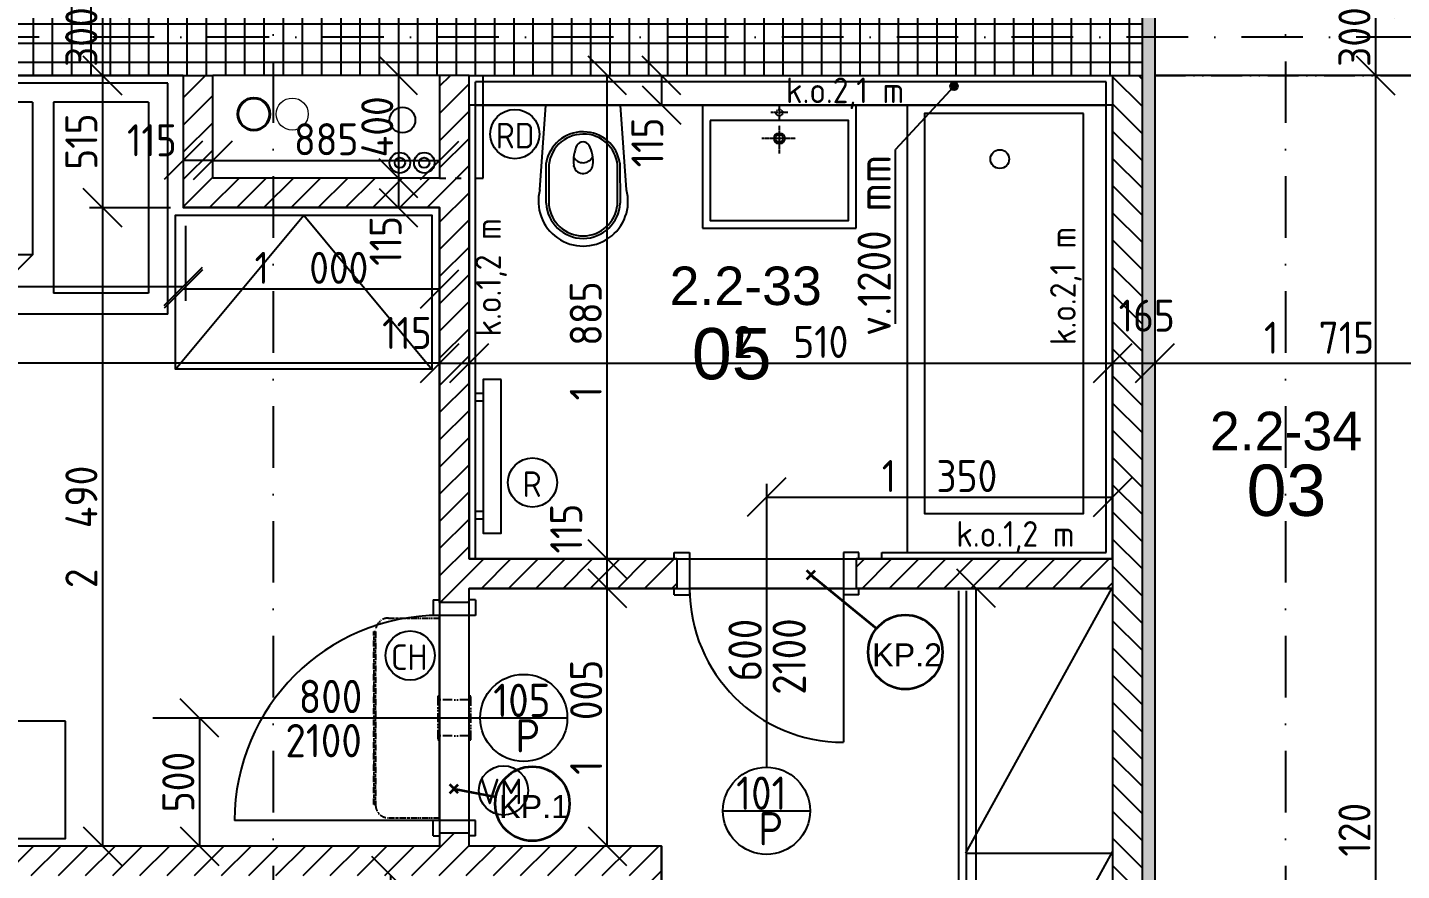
# Model space of a CAD drawing. Extents: x 4511820 to 5180432, y -1526536 to -944957.
# Drawn here: x 4984478 to 4989838, y -1235444 to -1232157 of the extents above; entities that cross this region are included whole.
import ezdxf

# ---------------------------------------------------------------- set-up
doc = ezdxf.new("R2010")
doc.units = 0
doc.header["$MEASUREMENT"] = 0
for name, pattern in [('ACAD_ISO03W100', [30, 12, -18]), ('ACAD_ISO12W100', [22, 12, -3, 0.5, -3, 0.5, -3]), ('BODKOCIARKOVANA_3', [5.6, 3, -1.3, 0, -1.3]), ('DASHED', [0.75, 0.5, -0.25])]:
    doc.linetypes.add(name, pattern=pattern)
doc.layers.get('0').update_dxf_attribs({"linetype": 'CONTINUOUS'})
doc.layers.get('Defpoints').update_dxf_attribs({"color": 61, "linetype": 'CONTINUOUS'})
for name, color, linetype in [('DVERE', 45, 'CONTINUOUS'), ('KÓTY', 4, 'CONTINUOUS'), ('MÚRY', 1, 'CONTINUOUS'), ('osi', 253, 'CONTINUOUS'), ('Plochy', 41, 'CONTINUOUS'), ('POPIS', 7, 'CONTINUOUS'), ('TENKÁ', 7, 'CONTINUOUS'), ('tzb', 153, 'CONTINUOUS'), ('Z-Kúrenie', 101, 'CONTINUOUS'), ('ZARIADENIE', 47, 'CONTINUOUS'), ('ZARIADOVACIE', 144, 'CONTINUOUS'), ('ZZ-chladenie', 133, 'CONTINUOUS'), ('zz-vetr', 52, 'CONTINUOUS'), ('ŠRAFY', 82, 'CONTINUOUS')]:
    doc.layers.add(name, color=color, linetype=linetype)
for name, color, linetype, lineweight in [('preklady', 74, 'CONTINUOUS', 35), ('zz-kanal-daždová', 136, 'CONTINUOUS', 40), ('zz-kanal-splaskova', 37, 'CONTINUOUS', 18)]:
    doc.layers.add(name, color=color, linetype=linetype, lineweight=lineweight)
doc.styles.add('ARIAL', font='arial.ttf')
doc.styles.add('STYLE1', font='isocp.shx')
doc.dimstyles.new('STANDARD-50', dxfattribs={"dimtxt": 125, "dimasz": 150, "dimexe": 10, "dimexo": 200, "dimgap": 20, "dimtad": 1, "dimdsep": 46, "dimlunit": 6, "dimtxsty": 'STYLE1', "dimblk1": 'OBLIQUE', "dimblk2": 'OBLIQUE', "dimsah": 1, "dimcen": 2.5, "dimse1": 1, "dimse2": 1, "dimadec": 0, "dimazin": 0, "dimtfac": 1, "dimtmove": 1, "dimatfit": 3, "dimldrblk": 'OBLIQUE', "dimfxl": 1, "dimtolj": 1, "dimtzin": 0, "dimarcsym": 0})
pattern_1 = [(45, (515270.5, 214751.965), (-53.0330086, 53.0330086), [])]

# ---------------------------------------------------------------- blocks, each defined once
blk = doc.blocks.new('JEDNOPOSTEL BEZ STOL')
at = {"layer": 'ZARIADENIE', "ltscale": 0.25}
for p, q in [((4459678.1, -1322230.2), (4457678.1, -1322230.2)), ((4457678.1, -1323130.2), (4457678.1, -1322230.2)), ((4459678.1, -1322230.2), (4459678.1, -1323130.2)), ((4459678.1, -1323130.2), (4457678.1, -1323130.2))]:
    blk.add_line(p, q, dxfattribs=at)
at = {"layer": 'ZARIADENIE', "color": 76, "ltscale": 0.25}
for p, q in [((4458999.7, -1322311.3), (4457739.6, -1322311.3)), ((4457739.6, -1323056.9), (4457739.6, -1322311.3)), ((4459149.7, -1322461.3), (4458999.7, -1322311.3)), ((4458999.7, -1322461.3), (4458999.7, -1322311.3)), ((4459601.7, -1322311.3), (4459232.3, -1322311.3)), ((4459232.3, -1323056.9), (4459232.3, -1322311.3)), ((4459601.7, -1323056.9), (4459601.7, -1322311.3)), ((4459149.7, -1322461.3), (4458999.7, -1322461.3)), ((4459149.7, -1323056.9), (4459149.7, -1322461.3)), ((4459149.7, -1323056.9), (4457739.6, -1323056.9)), ((4459601.7, -1323056.9), (4459232.3, -1323056.9))]:
    blk.add_line(p, q, dxfattribs=at)
blk = doc.blocks.new('SKRINA')
at = {"layer": 'ZARIADENIE'}
for p, q in [((4449069, -1324645.2), (4448469, -1324145.2)), ((4448469, -1325145.2), (4449069, -1324645.2))]:
    blk.add_line(p, q, dxfattribs=at)
blk.add_lwpolyline([(4448469, -1324145.2), (4448469, -1325145.2), (4449069, -1325145.2), (4449069, -1324145.2)], close=True, dxfattribs=at)
blk = doc.blocks.new('_OBLIQUE')
at = {"color": 0, "linetype": 'ByBlock'}
blk.add_line((-0.5, -0.5), (0.5, 0.5), dxfattribs=at)
blk = doc.blocks.new('*D30704')
at = {"layer": 'Defpoints', "color": 0}
for p in [(4984913.5, -1232044.2), (4984771, -1232344.2), (4984913.5, -1232344.2)]:
    blk.add_point(p, dxfattribs=at)
at = {"layer": 'KÓTY', "color": 0, "lineweight": -2}
blk.add_line((4984771, -1232044.2), (4984771, -1232344.2), dxfattribs=at)
at = {"layer": 'KÓTY', "color": 0, "linetype": 'ByBlock', "lineweight": -2, "xscale": 150, "yscale": 150, "zscale": 150}
for p, rotation in [((4984771, -1232044.2), 90), ((4984771, -1232344.2), 270)]:
    blk.add_blockref('_OBLIQUE', p, dxfattribs=dict(at, rotation=rotation))
at = {"layer": 'KÓTY', "color": 0, "insert": (4984688.5, -1232194.2), "char_height": 125, "attachment_point": 5, "rotation": 90, "style": 'STYLE1'}
blk.add_mtext('\\A1;300', dxfattribs=at)
blk = doc.blocks.new('*D30705')
at = {"layer": 'Defpoints', "color": 0}
for p in [(4984913.5, -1232344.2), (4984771, -1232859.2), (4985086, -1232859.2)]:
    blk.add_point(p, dxfattribs=at)
at = {"layer": 'KÓTY', "color": 0, "lineweight": -2}
blk.add_line((4984771, -1232344.2), (4984771, -1232859.2), dxfattribs=at)
at = {"layer": 'KÓTY', "color": 0, "linetype": 'ByBlock', "lineweight": -2, "xscale": 150, "yscale": 150, "zscale": 150}
for p, rotation in [((4984771, -1232344.2), 90), ((4984771, -1232859.2), 270)]:
    blk.add_blockref('_OBLIQUE', p, dxfattribs=dict(at, rotation=rotation))
at = {"layer": 'KÓTY', "color": 0, "insert": (4984688.5, -1232601.7), "char_height": 125, "attachment_point": 5, "rotation": 90, "style": 'STYLE1'}
blk.add_mtext('\\A1;515', dxfattribs=at)
blk = doc.blocks.new('*D30706')
at = {"layer": 'Defpoints', "color": 0}
for p in [(4985086, -1232859.2), (4984771, -1235349.2), (4985086, -1235349.2)]:
    blk.add_point(p, dxfattribs=at)
at = {"layer": 'KÓTY', "color": 0, "lineweight": -2}
blk.add_line((4984771, -1232859.2), (4984771, -1235349.2), dxfattribs=at)
at = {"layer": 'KÓTY', "color": 0, "linetype": 'ByBlock', "lineweight": -2, "xscale": 150, "yscale": 150, "zscale": 150}
for p, rotation in [((4984771, -1232859.2), 90), ((4984771, -1235349.2), 270)]:
    blk.add_blockref('_OBLIQUE', p, dxfattribs=dict(at, rotation=rotation))
at = {"layer": 'KÓTY', "color": 0, "insert": (4984688.5, -1234104.2), "char_height": 125, "attachment_point": 5, "rotation": 90, "style": 'STYLE1'}
blk.add_mtext('\\A1;2ﾠ490', dxfattribs=at)
blk = doc.blocks.new('*D30728')
at = {"layer": 'Defpoints', "color": 0}
for p in [(4987884, -1232344.2), (4986951.5, -1232459.2), (4987884, -1232459.2)]:
    blk.add_point(p, dxfattribs=at)
at = {"layer": 'KÓTY', "color": 0, "lineweight": -2}
blk.add_line((4986951.5, -1232344.2), (4986951.5, -1232459.2), dxfattribs=at)
at = {"layer": 'KÓTY', "color": 0, "linetype": 'ByBlock', "lineweight": -2, "xscale": 150, "yscale": 150, "zscale": 150}
for p, rotation in [((4986951.5, -1232344.2), 90), ((4986951.5, -1232459.2), 270)]:
    blk.add_blockref('_OBLIQUE', p, dxfattribs=dict(at, rotation=rotation))
at = {"layer": 'KÓTY', "color": 0, "insert": (4986896.5, -1232605), "char_height": 125, "attachment_point": 5, "rotation": 90, "style": 'STYLE1'}
blk.add_mtext('\\A1;115', dxfattribs=at)
blk = doc.blocks.new('*D30729')
at = {"layer": 'Defpoints', "color": 0}
for p in [(4985086, -1232859.2), (4986086, -1232859.2), (4986086, -1233176.5)]:
    blk.add_point(p, dxfattribs=at)
at = {"layer": 'KÓTY', "color": 0, "lineweight": -2}
blk.add_line((4985086, -1233176.5), (4986086, -1233176.5), dxfattribs=at)
at = {"layer": 'KÓTY', "color": 0, "linetype": 'ByBlock', "lineweight": -2, "xscale": 150, "yscale": 150, "zscale": 150, "rotation": 180}
blk.add_blockref('_OBLIQUE', (4985086, -1233176.5), dxfattribs=at)
at = {"layer": 'KÓTY', "color": 0, "linetype": 'ByBlock', "lineweight": -2, "xscale": 150, "yscale": 150, "zscale": 150}
blk.add_blockref('_OBLIQUE', (4986086, -1233176.5), dxfattribs=at)
at = {"layer": 'KÓTY', "color": 0, "insert": (4985586, -1233094), "char_height": 125, "attachment_point": 5, "style": 'STYLE1'}
blk.add_mtext('\\A1;1ﾠ000', dxfattribs=at)
blk = doc.blocks.new('*D30730')
at = {"layer": 'Defpoints', "color": 0}
for p in [(4980951, -1232859.2), (4986086, -1232859.2), (4980951, -1233465.5)]:
    blk.add_point(p, dxfattribs=at)
at = {"layer": 'KÓTY', "color": 0, "lineweight": -2}
blk.add_line((4986086, -1233465.5), (4980951, -1233465.5), dxfattribs=at)
at = {"layer": 'KÓTY', "color": 0, "linetype": 'ByBlock', "lineweight": -2, "xscale": 150, "yscale": 150, "zscale": 150, "rotation": 180}
blk.add_blockref('_OBLIQUE', (4980951, -1233465.5), dxfattribs=at)
at = {"layer": 'KÓTY', "color": 0, "linetype": 'ByBlock', "lineweight": -2, "xscale": 150, "yscale": 150, "zscale": 150}
blk.add_blockref('_OBLIQUE', (4986086, -1233465.5), dxfattribs=at)
at = {"layer": 'KÓTY', "color": 0, "insert": (4983518.5, -1233383), "char_height": 125, "attachment_point": 5, "style": 'STYLE1'}
blk.add_mtext('\\A1;5ﾠ135', dxfattribs=at)
blk = doc.blocks.new('*D30731')
at = {"layer": 'Defpoints', "color": 0}
for p in [(4986086, -1233465.5), (4986201, -1233465.5), (4986201, -1233465.5)]:
    blk.add_point(p, dxfattribs=at)
at = {"layer": 'KÓTY', "color": 0, "lineweight": -2}
blk.add_line((4986086, -1233465.5), (4986201, -1233465.5), dxfattribs=at)
at = {"layer": 'KÓTY', "color": 0, "linetype": 'ByBlock', "lineweight": -2, "xscale": 150, "yscale": 150, "zscale": 150, "rotation": 180}
blk.add_blockref('_OBLIQUE', (4986086, -1233465.5), dxfattribs=at)
at = {"layer": 'KÓTY', "color": 0, "linetype": 'ByBlock', "lineweight": -2, "xscale": 150, "yscale": 150, "zscale": 150}
blk.add_blockref('_OBLIQUE', (4986201, -1233465.5), dxfattribs=at)
at = {"layer": 'KÓTY', "color": 0, "insert": (4985958.5, -1233348), "char_height": 125, "attachment_point": 5, "style": 'STYLE1'}
blk.add_mtext('\\A1;115', dxfattribs=at)
blk = doc.blocks.new('*D30732')
at = {"layer": 'Defpoints', "color": 0}
for p in [(4986201, -1233465.5), (4988711, -1233465.5), (4988711, -1233465.5)]:
    blk.add_point(p, dxfattribs=at)
at = {"layer": 'KÓTY', "color": 0, "lineweight": -2}
blk.add_line((4986201, -1233465.5), (4988711, -1233465.5), dxfattribs=at)
at = {"layer": 'KÓTY', "color": 0, "linetype": 'ByBlock', "lineweight": -2, "xscale": 150, "yscale": 150, "zscale": 150, "rotation": 180}
blk.add_blockref('_OBLIQUE', (4986201, -1233465.5), dxfattribs=at)
at = {"layer": 'KÓTY', "color": 0, "linetype": 'ByBlock', "lineweight": -2, "xscale": 150, "yscale": 150, "zscale": 150}
blk.add_blockref('_OBLIQUE', (4988711, -1233465.5), dxfattribs=at)
at = {"layer": 'KÓTY', "color": 0, "insert": (4987456, -1233383), "char_height": 125, "attachment_point": 5, "style": 'STYLE1'}
blk.add_mtext('\\A1;2ﾠ510', dxfattribs=at)
blk = doc.blocks.new('*D30733')
at = {"layer": 'Defpoints', "color": 0}
for p in [(4988711, -1233465.5), (4988876, -1233465.5), (4988876, -1233465.5)]:
    blk.add_point(p, dxfattribs=at)
at = {"layer": 'KÓTY', "color": 0, "lineweight": -2}
blk.add_line((4988711, -1233465.5), (4988876, -1233465.5), dxfattribs=at)
at = {"layer": 'KÓTY', "color": 0, "linetype": 'ByBlock', "lineweight": -2, "xscale": 150, "yscale": 150, "zscale": 150, "rotation": 180}
blk.add_blockref('_OBLIQUE', (4988711, -1233465.5), dxfattribs=at)
at = {"layer": 'KÓTY', "color": 0, "linetype": 'ByBlock', "lineweight": -2, "xscale": 150, "yscale": 150, "zscale": 150}
blk.add_blockref('_OBLIQUE', (4988876, -1233465.5), dxfattribs=at)
at = {"layer": 'KÓTY', "color": 0, "insert": (4988844.3, -1233280.5), "char_height": 125, "attachment_point": 5, "style": 'STYLE1'}
blk.add_mtext('\\A1;165', dxfattribs=at)
blk = doc.blocks.new('*D30734')
at = {"layer": 'Defpoints', "color": 0}
for p in [(4988876, -1233465.5), (4990591, -1233465.5), (4990591, -1233465.5)]:
    blk.add_point(p, dxfattribs=at)
at = {"layer": 'KÓTY', "color": 0, "lineweight": -2}
blk.add_line((4988876, -1233465.5), (4990591, -1233465.5), dxfattribs=at)
at = {"layer": 'KÓTY', "color": 0, "linetype": 'ByBlock', "lineweight": -2, "xscale": 150, "yscale": 150, "zscale": 150, "rotation": 180}
blk.add_blockref('_OBLIQUE', (4988876, -1233465.5), dxfattribs=at)
at = {"layer": 'KÓTY', "color": 0, "linetype": 'ByBlock', "lineweight": -2, "xscale": 150, "yscale": 150, "zscale": 150}
blk.add_blockref('_OBLIQUE', (4990591, -1233465.5), dxfattribs=at)
at = {"layer": 'KÓTY', "color": 0, "insert": (4989516.5, -1233366.5), "char_height": 125, "attachment_point": 5, "style": 'STYLE1'}
blk.add_mtext('\\A1;1ﾠ715', dxfattribs=at)
blk = doc.blocks.new('*D30738')
at = {"layer": 'Defpoints', "color": 0}
for p in [(4985086, -1232601.7), (4980951, -1232874.2), (4985086, -1233166.5)]:
    blk.add_point(p, dxfattribs=at)
at = {"layer": 'KÓTY', "color": 0, "lineweight": -2}
blk.add_line((4980951, -1233166.5), (4985086, -1233166.5), dxfattribs=at)
at = {"layer": 'KÓTY', "color": 0, "linetype": 'ByBlock', "lineweight": -2, "xscale": 150, "yscale": 150, "zscale": 150, "rotation": 180}
blk.add_blockref('_OBLIQUE', (4980951, -1233166.5), dxfattribs=at)
at = {"layer": 'KÓTY', "color": 0, "linetype": 'ByBlock', "lineweight": -2, "xscale": 150, "yscale": 150, "zscale": 150}
blk.add_blockref('_OBLIQUE', (4985086, -1233166.5), dxfattribs=at)
at = {"layer": 'KÓTY', "color": 0, "insert": (4983018.5, -1233084), "char_height": 125, "attachment_point": 5, "style": 'STYLE1'}
blk.add_mtext('\\A1;4ﾠ135', dxfattribs=at)
blk = doc.blocks.new('*D30739')
at = {"layer": 'Defpoints', "color": 0}
for p in [(4987361, -1233936.6), (4988711, -1233936.6), (4988711, -1233988.5)]:
    blk.add_point(p, dxfattribs=at)
at = {"layer": 'KÓTY', "color": 0, "lineweight": -2}
blk.add_line((4987361, -1233988.5), (4988711, -1233988.5), dxfattribs=at)
at = {"layer": 'KÓTY', "color": 0, "linetype": 'ByBlock', "lineweight": -2, "xscale": 150, "yscale": 150, "zscale": 150, "rotation": 180}
blk.add_blockref('_OBLIQUE', (4987361, -1233988.5), dxfattribs=at)
at = {"layer": 'KÓTY', "color": 0, "linetype": 'ByBlock', "lineweight": -2, "xscale": 150, "yscale": 150, "zscale": 150}
blk.add_blockref('_OBLIQUE', (4988711, -1233988.5), dxfattribs=at)
at = {"layer": 'KÓTY', "color": 0, "insert": (4988036, -1233906), "char_height": 125, "attachment_point": 5, "style": 'STYLE1'}
blk.add_mtext('\\A1;1ﾠ350', dxfattribs=at)
blk = doc.blocks.new('*D30740')
at = {"layer": 'Defpoints', "color": 0}
for p in [(4986584, -1234849.2), (4985149, -1235349.2), (4986584, -1235349.2)]:
    blk.add_point(p, dxfattribs=at)
at = {"layer": 'KÓTY', "color": 0, "lineweight": -2}
blk.add_line((4985149, -1234849.2), (4985149, -1235349.2), dxfattribs=at)
at = {"layer": 'KÓTY', "color": 0, "linetype": 'ByBlock', "lineweight": -2, "xscale": 150, "yscale": 150, "zscale": 150}
for p, rotation in [((4985149, -1234849.2), 90), ((4985149, -1235349.2), 270)]:
    blk.add_blockref('_OBLIQUE', p, dxfattribs=dict(at, rotation=rotation))
at = {"layer": 'KÓTY', "color": 0, "insert": (4985066.5, -1235099.2), "char_height": 125, "attachment_point": 5, "rotation": 90, "style": 'STYLE1'}
blk.add_mtext('\\A1;500', dxfattribs=at)
blk = doc.blocks.new('*D30741')
at = {"layer": 'Defpoints', "color": 0}
for p in [(4986740, -1234344.2), (4986951, -1234344.2), (4986951, -1235349.2)]:
    blk.add_point(p, dxfattribs=at)
at = {"layer": 'KÓTY', "color": 0, "lineweight": -2}
blk.add_line((4986740, -1235349.2), (4986740, -1234344.2), dxfattribs=at)
at = {"layer": 'KÓTY', "color": 0, "linetype": 'ByBlock', "lineweight": -2, "xscale": 150, "yscale": 150, "zscale": 150}
for p, rotation in [((4986740, -1234344.2), 90), ((4986740, -1235349.2), 270)]:
    blk.add_blockref('_OBLIQUE', p, dxfattribs=dict(at, rotation=rotation))
at = {"layer": 'KÓTY', "color": 0, "insert": (4986657.5, -1234846.7), "char_height": 125, "attachment_point": 5, "rotation": 90, "style": 'STYLE1'}
blk.add_mtext('\\A1;1ﾠ005', dxfattribs=at)
blk = doc.blocks.new('*D30742')
at = {"layer": 'Defpoints', "color": 0}
for p in [(4986740, -1234229.2), (4986740, -1234229.2), (4986740, -1234344.2)]:
    blk.add_point(p, dxfattribs=at)
at = {"layer": 'KÓTY', "color": 0, "lineweight": -2}
blk.add_line((4986740, -1234344.2), (4986740, -1234229.2), dxfattribs=at)
at = {"layer": 'KÓTY', "color": 0, "linetype": 'ByBlock', "lineweight": -2, "xscale": 150, "yscale": 150, "zscale": 150}
for p, rotation in [((4986740, -1234229.2), 90), ((4986740, -1234344.2), 270)]:
    blk.add_blockref('_OBLIQUE', p, dxfattribs=dict(at, rotation=rotation))
at = {"layer": 'KÓTY', "color": 0, "insert": (4986579.5, -1234111), "char_height": 125, "attachment_point": 5, "rotation": 90, "style": 'STYLE1'}
blk.add_mtext('\\A1;115', dxfattribs=at)
blk = doc.blocks.new('*D30743')
at = {"layer": 'Defpoints', "color": 0}
for p in [(4986201, -1232344.2), (4986740, -1232344.2), (4986201, -1234229.2)]:
    blk.add_point(p, dxfattribs=at)
at = {"layer": 'KÓTY', "color": 0, "lineweight": -2}
blk.add_line((4986740, -1234229.2), (4986740, -1232344.2), dxfattribs=at)
at = {"layer": 'KÓTY', "color": 0, "linetype": 'ByBlock', "lineweight": -2, "xscale": 150, "yscale": 150, "zscale": 150}
for p, rotation in [((4986740, -1232344.2), 90), ((4986740, -1234229.2), 270)]:
    blk.add_blockref('_OBLIQUE', p, dxfattribs=dict(at, rotation=rotation))
at = {"layer": 'KÓTY', "color": 0, "insert": (4986656, -1233379), "char_height": 125, "attachment_point": 5, "rotation": 90, "style": 'STYLE1'}
blk.add_mtext('\\A1;1ﾠ885', dxfattribs=at)
blk = doc.blocks.new('*D30745')
at = {"layer": 'Defpoints', "color": 0}
for p in [(4985748, -1235464.2), (4985896, -1235464.2), (4985748, -1236514.2)]:
    blk.add_point(p, dxfattribs=at)
at = {"layer": 'KÓTY', "color": 0, "lineweight": -2}
blk.add_line((4985896, -1236514.2), (4985896, -1235464.2), dxfattribs=at)
at = {"layer": 'KÓTY', "color": 0, "linetype": 'ByBlock', "lineweight": -2, "xscale": 150, "yscale": 150, "zscale": 150}
for p, rotation in [((4985896, -1235464.2), 90), ((4985896, -1236514.2), 270)]:
    blk.add_blockref('_OBLIQUE', p, dxfattribs=dict(at, rotation=rotation))
at = {"layer": 'KÓTY', "color": 0, "insert": (4985813.5, -1235989.2), "char_height": 125, "attachment_point": 5, "rotation": 90, "style": 'STYLE1'}
blk.add_mtext('\\A1;1ﾠ050', dxfattribs=at)
blk = doc.blocks.new('*D30755')
at = {"layer": 'Defpoints', "color": 0}
for p in [(4989737, -1232044.2), (4989737, -1232344.2), (4989737, -1232344.2)]:
    blk.add_point(p, dxfattribs=at)
at = {"layer": 'KÓTY', "color": 0, "lineweight": -2}
blk.add_line((4989737, -1232044.2), (4989737, -1232344.2), dxfattribs=at)
at = {"layer": 'KÓTY', "color": 0, "linetype": 'ByBlock', "lineweight": -2, "xscale": 150, "yscale": 150, "zscale": 150}
for p, rotation in [((4989737, -1232044.2), 90), ((4989737, -1232344.2), 270)]:
    blk.add_blockref('_OBLIQUE', p, dxfattribs=dict(at, rotation=rotation))
at = {"layer": 'KÓTY', "color": 0, "insert": (4989654.5, -1232194.2), "char_height": 125, "attachment_point": 5, "rotation": 90, "style": 'STYLE1'}
blk.add_mtext('\\A1;300', dxfattribs=at)
blk = doc.blocks.new('*D30756')
at = {"layer": 'Defpoints', "color": 0}
for p in [(4988876, -1232344.2), (4988876, -1238464.2), (4989737, -1238464.2)]:
    blk.add_point(p, dxfattribs=at)
at = {"layer": 'KÓTY', "color": 0, "lineweight": -2}
blk.add_line((4989737, -1232344.2), (4989737, -1238464.2), dxfattribs=at)
at = {"layer": 'KÓTY', "color": 0, "linetype": 'ByBlock', "lineweight": -2, "xscale": 150, "yscale": 150, "zscale": 150}
for p, rotation in [((4989737, -1232344.2), 90), ((4989737, -1238464.2), 270)]:
    blk.add_blockref('_OBLIQUE', p, dxfattribs=dict(at, rotation=rotation))
at = {"layer": 'KÓTY', "color": 0, "insert": (4989654.5, -1235404.2), "char_height": 125, "attachment_point": 5, "rotation": 90, "style": 'STYLE1'}
blk.add_mtext('\\A1;6ﾠ120', dxfattribs=at)
blk = doc.blocks.new('*D30784')
at = {"layer": 'Defpoints', "color": 0}
for p in [(4985201, -1232344.2), (4986086, -1232344.2), (4986086, -1232675)]:
    blk.add_point(p, dxfattribs=at)
at = {"layer": 'KÓTY', "color": 0, "lineweight": -2}
blk.add_line((4985201, -1232675), (4986086, -1232675), dxfattribs=at)
at = {"layer": 'KÓTY', "color": 0, "linetype": 'ByBlock', "lineweight": -2, "xscale": 150, "yscale": 150, "zscale": 150, "rotation": 180}
blk.add_blockref('_OBLIQUE', (4985201, -1232675), dxfattribs=at)
at = {"layer": 'KÓTY', "color": 0, "linetype": 'ByBlock', "lineweight": -2, "xscale": 150, "yscale": 150, "zscale": 150}
blk.add_blockref('_OBLIQUE', (4986086, -1232675), dxfattribs=at)
at = {"layer": 'KÓTY', "color": 0, "insert": (4985643.5, -1232592.5), "char_height": 125, "attachment_point": 5, "style": 'STYLE1'}
blk.add_mtext('\\A1;885', dxfattribs=at)
blk = doc.blocks.new('*D30785')
at = {"layer": 'Defpoints', "color": 0}
for p in [(4985086, -1232675), (4985086, -1232675), (4985201, -1232675)]:
    blk.add_point(p, dxfattribs=at)
at = {"layer": 'KÓTY', "color": 0, "lineweight": -2}
blk.add_line((4985201, -1232675), (4985086, -1232675), dxfattribs=at)
at = {"layer": 'KÓTY', "color": 0, "linetype": 'ByBlock', "lineweight": -2, "xscale": 150, "yscale": 150, "zscale": 150, "rotation": 180}
blk.add_blockref('_OBLIQUE', (4985086, -1232675), dxfattribs=at)
at = {"layer": 'KÓTY', "color": 0, "linetype": 'ByBlock', "lineweight": -2, "xscale": 150, "yscale": 150, "zscale": 150}
blk.add_blockref('_OBLIQUE', (4985201, -1232675), dxfattribs=at)
at = {"layer": 'KÓTY', "color": 0, "insert": (4984963.5, -1232596.5), "char_height": 125, "attachment_point": 5, "style": 'STYLE1'}
blk.add_mtext('\\A1;115', dxfattribs=at)
blk = doc.blocks.new('*D30786')
at = {"layer": 'Defpoints', "color": 0}
for p in [(4986086, -1232344.2), (4985925, -1232744.2), (4986086, -1232744.2)]:
    blk.add_point(p, dxfattribs=at)
at = {"layer": 'KÓTY', "color": 0, "lineweight": -2}
blk.add_line((4985925, -1232344.2), (4985925, -1232744.2), dxfattribs=at)
at = {"layer": 'KÓTY', "color": 0, "linetype": 'ByBlock', "lineweight": -2, "xscale": 150, "yscale": 150, "zscale": 150}
for p, rotation in [((4985925, -1232344.2), 90), ((4985925, -1232744.2), 270)]:
    blk.add_blockref('_OBLIQUE', p, dxfattribs=dict(at, rotation=rotation))
at = {"layer": 'KÓTY', "color": 0, "insert": (4985842.5, -1232544.2), "char_height": 125, "attachment_point": 5, "rotation": 90, "style": 'STYLE1'}
blk.add_mtext('\\A1;400', dxfattribs=at)
blk = doc.blocks.new('*D30787')
at = {"layer": 'Defpoints', "color": 0}
for p in [(4986086, -1232744.2), (4985925, -1232859.2), (4986086, -1232859.2)]:
    blk.add_point(p, dxfattribs=at)
at = {"layer": 'KÓTY', "color": 0, "lineweight": -2}
blk.add_line((4985925, -1232744.2), (4985925, -1232859.2), dxfattribs=at)
at = {"layer": 'KÓTY', "color": 0, "linetype": 'ByBlock', "lineweight": -2, "xscale": 150, "yscale": 150, "zscale": 150}
for p, rotation in [((4985925, -1232744.2), 90), ((4985925, -1232859.2), 270)]:
    blk.add_blockref('_OBLIQUE', p, dxfattribs=dict(at, rotation=rotation))
at = {"layer": 'KÓTY', "color": 0, "insert": (4985875, -1232989), "char_height": 125, "attachment_point": 5, "rotation": 90, "style": 'STYLE1'}
blk.add_mtext('\\A1;115', dxfattribs=at)
blk = doc.blocks.new('*D30788')
at = {"layer": 'Defpoints', "color": 0}
for p in [(4988179, -1234344.2), (4988522.5, -1234344.2), (4988580, -1238464.2)]:
    blk.add_point(p, dxfattribs=at)
at = {"layer": 'KÓTY', "color": 0, "lineweight": -2}
blk.add_line((4988179, -1238464.2), (4988179, -1234344.2), dxfattribs=at)
at = {"layer": 'KÓTY', "color": 0, "linetype": 'ByBlock', "lineweight": -2, "xscale": 150, "yscale": 150, "zscale": 150}
for p, rotation in [((4988179, -1234344.2), 90), ((4988179, -1238464.2), 270)]:
    blk.add_blockref('_OBLIQUE', p, dxfattribs=dict(at, rotation=rotation))
at = {"layer": 'KÓTY', "color": 0, "insert": (4988096.5, -1236404.2), "char_height": 125, "attachment_point": 5, "rotation": 90, "style": 'STYLE1'}
blk.add_mtext('\\A1;4ﾠ120', dxfattribs=at)
blk = doc.blocks.new('chl2')
at = {"layer": 'ZZ-chladenie', "linetype": 'ACAD_ISO12W100', "ltscale": 2}
for p, q in [((4985886, -1321170.7), (4986086, -1321170.7)), ((4985886, -1321949.7), (4986086, -1321949.7))]:
    blk.add_line(p, q, dxfattribs=at)
blk.add_lwpolyline([(4985836, -1321898.1), (4985828.6, -1321898.1), (4985828.6, -1321223.5), (4985836, -1321223.5)], close=True, dxfattribs=at)
for centre, start, end in [((4985886, -1321220.7), 90, 180), ((4985886, -1321899.7), 180, 270)]:
    blk.add_arc(centre, 50, start, end, dxfattribs=at)

msp = doc.modelspace()

# ---------------------------------------------------------------- hatches: boundary and pattern name
at = {"layer": 'KÓTY'}
h = msp.add_hatch(color=256, dxfattribs=at)
h.dxf.hatch_style = 1
h.paths.add_polyline_path([(4988107.5, -1232385.535, 0.65381715), (4988082.326, -1232374.513, 1.52947961)])
at = {"layer": 'ŠRAFY', "ltscale": 0.25}
h = msp.add_hatch(dxfattribs=at)
h.set_pattern_fill('ANSI37', color=256, scale=600, angle=45)
h.set_pattern_definition([(90, (-3307273.674, 579782.7), (-75, 1e-14), []), (180, (-3307273.674, 579782.7), (-1e-14, -75), [])])
h.paths.add_polyline_path([(4988826, -1232044.226), (4980951, -1232044.226), (4980951, -1232344.226), (4985086, -1232344.226), (4985201, -1232344.226), (4986086, -1232344.226), (4986201, -1232344.226), (4988711, -1232344.226), (4988826, -1232344.226)])
at = {"layer": 'ŠRAFY'}
h = msp.add_hatch(dxfattribs=at)
h.set_pattern_fill('DOTS', color=256, scale=250, angle=90)
h.set_pattern_definition([(90, (-71441.844, -112920.035), (-15.625, 7.8125), [0, -15.625])])
h.paths.add_polyline_path([(4988876, -1240319.226), (4988876, -1238764.226), (4988876, -1238464.226), (4988876, -1232344.226), (4988876, -1232044.226), (4988826, -1232044.226), (4988826, -1232344.226), (4988826, -1238464.226), (4988826, -1238764.226), (4988826, -1240369.226)])
at = {"layer": 'ŠRAFY', "ltscale": 0.25}
h = msp.add_hatch(dxfattribs=at)
h.set_pattern_fill('ANSI31', color=256, scale=600, style=0)
h.set_pattern_definition(pattern_1)
h.paths.add_polyline_path([(4986086, -1234399.226), (4986201, -1234399.226), (4986201, -1234389.226), (4986201, -1234344.226), (4987001, -1234344.226), (4987011, -1234344.226), (4987011, -1234229.226), (4987001, -1234229.226), (4986226, -1234229.226), (4986201, -1234229.226), (4986201, -1232859.226), (4986201, -1232344.226), (4986086, -1232344.226), (4986086, -1232744.226), (4985201, -1232744.226), (4985201, -1232344.226), (4985086, -1232344.226), (4985086, -1232859.226), (4986086, -1232859.226), (4986086, -1234389.226)])
h = msp.add_hatch(dxfattribs=at)
h.set_pattern_fill('ANSI31', color=256, scale=600, angle=90, style=0)
h.set_pattern_definition([(135, (-2976355.03, 109742.89), (-53.0330086, -53.0330086), [])])
h.paths.add_polyline_path([(4988826, -1238464.226), (4988826, -1232344.226), (4988711, -1232344.226), (4988711, -1234229.226), (4988711, -1234344.226), (4988711, -1238464.226)])
h = msp.add_hatch(dxfattribs=at)
h.set_pattern_fill('ANSI31', color=256, scale=600, style=0)
h.set_pattern_definition(pattern_1)
h.paths.add_polyline_path([(4987711, -1234229.226), (4987711, -1234344.226), (4987721, -1234344.226), (4988711, -1234344.226), (4988711, -1234229.226), (4987811, -1234229.226), (4987721, -1234229.226)])
h = msp.add_hatch(dxfattribs=at)
h.set_pattern_fill('ANSI31', color=256, scale=600, style=0)
h.set_pattern_definition(pattern_1)
h.paths.add_polyline_path([(4980951, -1235464.226), (4986836, -1235464.226), (4986836, -1236064.226), (4986951, -1236064.226), (4986951, -1235349.226), (4986201, -1235349.226), (4986201, -1235299.226), (4986086, -1235299.226), (4986086, -1235349.226), (4980951, -1235349.226)])

# ---------------------------------------------------------------- linework, layer by layer
at = {"layer": 'DVERE', "ltscale": 0.25}
for p, q in [((4987361, -1233936.57), (4987361, -1235041.226)), ((4987001, -1234204.226), (4987061, -1234204.226)), ((4987001, -1234229.226), (4987001, -1234204.226)), ((4987061, -1234204.226), (4987061, -1234369.226)), ((4987721, -1234204.226), (4987661, -1234204.226)), ((4987661, -1234204.226), (4987661, -1234369.226)), ((4987721, -1234229.226), (4987721, -1234204.226)), ((4987061, -1234229.226), (4987661, -1234229.226)), ((4987001, -1234369.226), (4987001, -1234344.226)), ((4987001, -1234369.226), (4987061, -1234369.226)), ((4987661, -1234344.226), (4987061, -1234344.226)), ((4987661, -1234344.226), (4987661, -1234944.226)), ((4987721, -1234369.226), (4987661, -1234369.226)), ((4987721, -1234369.226), (4987721, -1234344.226)), ((4986061, -1234389.226), (4986061, -1234449.226)), ((4986061, -1234389.226), (4986086, -1234389.226)), ((4986226, -1234389.226), (4986201, -1234389.226)), ((4986226, -1234389.226), (4986226, -1234449.226)), ((4986226, -1234449.226), (4986061, -1234449.226)), ((4986086, -1235249.226), (4986086, -1234449.226)), ((4986201, -1235249.226), (4986201, -1234449.226)), ((4984967.5, -1234849.226), (4986370.156, -1234849.226)), ((4986244, -1234849.226), (4986584, -1234849.226)), ((4987191, -1235211.226), (4987531, -1235211.226)), ((4986086, -1235249.226), (4985286, -1235249.226)), ((4986061, -1235309.226), (4986061, -1235249.226)), ((4986226, -1235249.226), (4986061, -1235249.226)), ((4986226, -1235309.226), (4986226, -1235249.226)), ((4986061, -1235309.226), (4986086, -1235309.226)), ((4986226, -1235309.226), (4986201, -1235309.226))]:
    msp.add_line(p, q, dxfattribs=at)
for centre in [(4986414, -1234849.226), (4987361, -1235211.226)]:
    msp.add_circle(centre, 170, dxfattribs=at)
for centre, radius, start, end in [((4987661, -1234344.226), 600, 180, 270), ((4986086, -1235249.226), 800, 90, 180)]:
    msp.add_arc(centre, radius, start, end, dxfattribs=at)
at = {"layer": 'KÓTY'}
for p, q in [((4988092.5, -1232385.535), (4987864.5, -1232632.535)), ((4987864.5, -1233312.035), (4987864.5, -1232632.535)), ((4984720.5, -1232859.226), (4985035.5, -1232859.226)), ((4985096, -1233223.035), (4985096, -1232930.226))]:
    msp.add_line(p, q, dxfattribs=at)
msp.add_circle((4988092.5, -1232385.535), 15, dxfattribs=at)
at = {"layer": 'MÚRY'}
for p, q in [((4988876, -1232044.226), (4988876, -1240319.226)), ((4985086, -1232344.226), (4980951, -1232344.226)), ((4986086, -1232344.226), (4986086, -1232744.226)), ((4988711, -1232344.226), (4988711, -1234229.226)), ((4988711, -1234344.226), (4988711, -1238464.226)), ((4986086, -1235349.226), (4980951, -1235349.226)), ((4986951, -1235349.226), (4986201, -1235349.226))]:
    msp.add_line(p, q, dxfattribs=at)
at = {"layer": 'MÚRY', "ltscale": 0.25}
for p, q in [((4985086, -1232344.226), (4985086, -1232859.226)), ((4986086, -1232344.226), (4985201, -1232344.226)), ((4985201, -1232744.226), (4985201, -1232344.226)), ((4986201, -1232344.226), (4988711, -1232344.226)), ((4986201, -1232859.226), (4986201, -1232344.226)), ((4986086, -1232744.226), (4985201, -1232744.226)), ((4986086, -1232859.226), (4985086, -1232859.226)), ((4986086, -1234399.226), (4986086, -1232859.226)), ((4986201, -1234229.226), (4986201, -1232859.226)), ((4987011, -1234229.226), (4986201, -1234229.226)), ((4987011, -1234229.226), (4987011, -1234344.226)), ((4988711, -1234229.226), (4987711, -1234229.226)), ((4987711, -1234229.226), (4987711, -1234344.226)), ((4986201, -1234399.226), (4986201, -1234344.226)), ((4987011, -1234344.226), (4986201, -1234344.226)), ((4988711, -1234344.226), (4987711, -1234344.226)), ((4986201, -1234399.226), (4986086, -1234399.226)), ((4986086, -1235299.226), (4986086, -1235349.226)), ((4986201, -1235299.226), (4986086, -1235299.226)), ((4986201, -1235349.226), (4986201, -1235299.226)), ((4986951, -1235349.226), (4986951, -1236064.226))]:
    msp.add_line(p, q, dxfattribs=at)
at = {"layer": 'osi', "linetype": 'BODKOCIARKOVANA_3', "ltscale": 80}
for p, q in [((4985436, -1223327.035), (4985436, -1260844.226)), ((4989386, -1223327.035), (4989386, -1260844.226)), ((5041881, -1232194.226), (4978211, -1232194.226))]:
    msp.add_line(p, q, dxfattribs=at)
at = {"layer": 'Plochy'}
for points in [[(4980951, -1232344.226), (4985086, -1232344.226), (4985086, -1232859.226), (4986086, -1232859.226), (4986086, -1235349.226), (4980951, -1235349.226)], [(4990591, -1232344.226), (4988876, -1232344.226), (4988876, -1238464.226), (4990591, -1238464.226)], [(4988711, -1232459.226), (4986201, -1232459.226), (4986201, -1234229.226), (4988711, -1234229.226)], [(4986951, -1238464.226), (4986951, -1235349.226), (4986201, -1235349.226), (4986201, -1234344.226), (4988711, -1234344.226), (4988711, -1238464.226)]]:
    msp.add_lwpolyline(points, close=True, dxfattribs=at)
at = {"layer": 'preklady'}
for p, q in [((4987517.882, -1234307.651), (4987551.116, -1234274.417)), ((4987551.117, -1234307.652), (4987517.883, -1234274.418)), ((4987534.5, -1234291.035), (4987790.291, -1234500.388)), ((4986125.382, -1235142.151), (4986158.616, -1235108.917)), ((4986158.617, -1235142.152), (4986125.383, -1235108.918)), ((4986142, -1235125.535), (4986305.061, -1235156.594))]:
    msp.add_line(p, q, dxfattribs=at)
at = {"layer": 'preklady', "ltscale": 0.25}
for centre in [(4987902.5, -1234592.226), (4986447.5, -1235183.726)]:
    msp.add_circle(centre, 145, dxfattribs=at)
at = {"layer": 'TENKÁ'}
for p, q in [((4988826, -1232044.226), (4988826, -1240369.226)), ((4985086, -1232344.226), (4985201, -1232344.226)), ((4986201, -1232344.226), (4986086, -1232344.226)), ((4988711, -1232344.226), (4988826, -1232344.226)), ((4988711, -1234229.226), (4988711, -1234344.226))]:
    msp.add_line(p, q, dxfattribs=at)
at = {"layer": 'TENKÁ', "linetype": 'ACAD_ISO12W100', "ltscale": 10}
msp.add_line((4988876, -1232344.226), (4989996, -1232344.226), dxfattribs=at)
at = {"layer": 'TENKÁ', "ltscale": 0.25}
for p, q in [((4986226, -1234229.226), (4986226, -1232369.226)), ((4988686, -1232369.226), (4986226, -1232369.226)), ((4988686, -1234204.226), (4988686, -1232369.226)), ((4986226, -1232459.226), (4988686, -1232459.226)), ((4987911, -1234204.226), (4987911, -1232459.226)), ((4987811, -1234204.226), (4988686, -1234204.226)), ((4987811, -1234229.226), (4987811, -1234204.226))]:
    msp.add_line(p, q, dxfattribs=at)
at = {"layer": 'tzb'}
for p, q in [((4986256, -1232744.226), (4986256, -1232344.226)), ((4986226, -1232744.226), (4986256, -1232744.226))]:
    msp.add_line(p, q, dxfattribs=at)
at = {"layer": 'tzb', "linetype": 'ACAD_ISO03W100', "ltscale": 2}
msp.add_line((4986086, -1232744.226), (4986201, -1232744.226), dxfattribs=at)
at = {"layer": 'tzb'}
msp.add_circle((4986379.47, -1232572.362), 96, dxfattribs=at)
at = {"layer": 'Z-Kúrenie', "linetype": 'Continuous'}
for p, q in [((4986256, -1233584.226), (4986226, -1233584.226)), ((4986256, -1233614.226), (4986226, -1233614.226)), ((4986256, -1234044.226), (4986226, -1234044.226)), ((4986256, -1234074.226), (4986226, -1234074.226))]:
    msp.add_line(p, q, dxfattribs=at)
msp.add_lwpolyline([(4986326, -1233529.226), (4986256, -1233529.226), (4986256, -1234129.226), (4986326, -1234129.226)], close=True, dxfattribs=at)
at = {"layer": 'Z-Kúrenie'}
for centre, radius in [((4985931, -1232684.226), 40), ((4985931, -1232684.226), 20), ((4986026, -1232684.226), 40), ((4986026, -1232684.226), 20)]:
    msp.add_circle(centre, radius, dxfattribs=at)
at = {"layer": 'Z-Kúrenie', "linetype": 'Continuous'}
msp.add_circle((4986448.139, -1233931.269), 96, dxfattribs=at)
at = {"layer": 'ZARIADENIE'}
for p, q in [((4988111, -1238464.226), (4988111, -1234354.226)), ((4988138.24, -1235376.726), (4988708.24, -1234344.226)), ((4988141, -1238464.226), (4988141, -1234354.226)), ((4988141, -1236404.226), (4988711, -1235371.726)), ((4988141, -1235376.726), (4988711, -1235376.726))]:
    msp.add_line(p, q, dxfattribs=at)
at = {"layer": 'ZARIADENIE', "color": 45, "ltscale": 0.25}
msp.add_lwpolyline([(4984626, -1234861.459), (4983026, -1234861.459), (4983026, -1235319.226), (4984626, -1235319.226)], close=True, dxfattribs=at)
at = {"layer": 'ZARIADOVACIE'}
for p, q in [((4986477.187, -1232789.225), (4986500.263, -1232459.226)), ((4986814.813, -1232789.224), (4986791.737, -1232459.226)), ((4986501.782, -1232841.516), (4986501.782, -1232684.107)), ((4986511.637, -1232704.869), (4986511.637, -1232847.69)), ((4986779.647, -1232847.69), (4986779.647, -1232693.029)), ((4986788.545, -1232686.36), (4986789.671, -1232841.516))]:
    msp.add_line(p, q, dxfattribs=at)
at = {"layer": 'ZARIADOVACIE', "ltscale": 0.25}
for p, q in [((4987111, -1232459.226), (4987111, -1232939.226)), ((4987711, -1232939.226), (4987711, -1232459.226)), ((4987111, -1232939.226), (4987711, -1232939.226))]:
    msp.add_line(p, q, dxfattribs=at)
at = {"layer": 'ZARIADOVACIE', "linetype": 'DASHED'}
for p, q in [((4987443.863, -1232488.574), (4987378.137, -1232488.574)), ((4987411, -1232463.927), (4987411, -1232515.961)), ((4987411, -1232538.333), (4987411, -1232647.878)), ((4987473.988, -1232588.997), (4987342.535, -1232588.997))]:
    msp.add_line(p, q, dxfattribs=at)
at = {"layer": 'ZARIADOVACIE', "linetype": 'Continuous'}
for p, q in [((4986647.699, -1232564.106), (4986644.882, -1232563.542)), ((4986646, -1232572.194), (4986645.104, -1232573.016)), ((4986609.436, -1232698.224), (4986609.274, -1232694.514))]:
    msp.add_line(p, q, dxfattribs=at)
at = {"layer": 'ZARIADOVACIE', "ltscale": 0.25}
for points in [[(4988597.5, -1232491.698), (4987977.5, -1232491.698), (4987977.5, -1234051.698), (4988597.5, -1234051.698)], [(4987141, -1232519.226), (4987141, -1232909.226), (4987681, -1232909.226), (4987681, -1232519.226)], [(4987141, -1232519.226), (4987141, -1232909.226), (4987681, -1232909.226), (4987681, -1232519.226)]]:
    msp.add_lwpolyline(points, close=True, dxfattribs=at)
at = {"layer": 'ZARIADOVACIE', "linetype": 'DASHED'}
msp.add_circle((4987411.314, -1232488.574), 12.931, dxfattribs=at)
at = {"layer": 'ZARIADOVACIE', "linetype": 'Continuous'}
for centre, radius in [((4987411.273, -1232589.265), 20.877), ((4987411, -1232588.997), 14.781)]:
    msp.add_circle(centre, radius, dxfattribs=at)
at = {"layer": 'ZARIADOVACIE', "ltscale": 0.25}
msp.add_circle((4988271.01, -1232669.921), 36.624, dxfattribs=at)
at = {"layer": 'ZARIADOVACIE', "linetype": 'Continuous'}
for centre, radius, start, end in [((4986644.563, -1232708.37), 144.828, 89.874094, 170.355814), ((4986649.052, -1232704.807), 140.707, 7.532963, 90.550993), ((4986643.52, -1232704.89), 131.883, 89.311779, 179.990871), ((4986746.113, -1232675.135), 138.205, 154.477977, 188.060779), ((4986645.504, -1232632.934), 29.701, 36.344037, 144.266205), ((4986646.931, -1232705.492), 133.3, 5.364578, 90.399907), ((4986550.226, -1232677.143), 134.275, 353.23165, 27.408649), ((4986645.432, -1232642.823), 41.261, 206.767028, 336.409044), ((4986646, -1232688.539), 37.825, 194.836199, 353.274318), ((4986646, -1232834.458), 174.768, 165.000166, 15.000097), ((4986645.727, -1232835.142), 144.085, 182.535471, 357.464529), ((4986645.642, -1232834.582), 134.645, 185.586614, 354.413386)]:
    msp.add_arc(centre, radius, start, end, dxfattribs=at)
at = {"layer": 'ZZ-chladenie'}
msp.add_circle((4985970.799, -1234606.023), 96, dxfattribs=at)
at = {"layer": 'zz-kanal-daždová'}
msp.add_circle((4985361, -1232494.226), 62.5, dxfattribs=at)
at = {"layer": 'zz-kanal-splaskova'}
msp.add_circle((4985511, -1232494.226), 62.5, dxfattribs=at)
at = {"layer": 'zz-vetr', "linetype": 'ACAD_ISO12W100', "lineweight": -2, "ltscale": 3}
for p, q in [((4986201, -1234779.226), (4986086, -1234779.226)), ((4986201, -1234919.226), (4986086, -1234919.226))]:
    msp.add_line(p, q, dxfattribs=at)
for points in [[(4986079, -1234934.226), (4986086, -1234934.226), (4986086, -1234764.226), (4986079, -1234764.226)], [(4986201, -1234934.226), (4986208, -1234934.226), (4986208, -1234764.226), (4986201, -1234764.226)]]:
    msp.add_lwpolyline(points, close=True, dxfattribs=at)
at = {"layer": 'zz-vetr'}
for centre, radius in [((4985941, -1232517.726), 50), ((4986334.967, -1235131.93), 96)]:
    msp.add_circle(centre, radius, dxfattribs=at)

# ---------------------------------------------------------------- block references
at = {"layer": 'Plochy', "color": 2, "xscale": -1, "rotation": 180}
msp.add_blockref('JEDNOPOSTEL BEZ STOL', (525347.931, -2555504.418), dxfattribs=at)
at = {"layer": 'ZARIADENIE', "color": 2, "xscale": -1, "rotation": 269.9999999999999}
msp.add_blockref('SKRINA', (6310201.191, -5681958.226), dxfattribs=at)
at = {"layer": 'ZZ-chladenie'}
msp.add_blockref('chl2', (0, 86710.965), dxfattribs=at)

# ---------------------------------------------------------------- texts
at = {"layer": 'DVERE', "style": 'STYLE1'}
for s, p in [('105', (4986294.97, -1234845.726)), ('P', (4986381.97, -1234984.363)), ('101', (4987242.47, -1235207.726)), ('P', (4987329.47, -1235346.363))]:
    msp.add_text(s, height=130, dxfattribs=at).set_placement(p)
at = {"layer": 'POPIS', "lineweight": 40, "ltscale": 0.25, "style": 'ARIAL'}
for s, height, p in [('2.2-33', 150, (4986982.911, -1233239.114)), ('05', 200, (4987069.811, -1233528.805)), ('2.2-34', 150, (4989090.411, -1233805.114)), ('03', 200, (4989233.811, -1234061.305))]:
    msp.add_text(s, height=height, dxfattribs=at).set_placement(p)
at = {"layer": 'preklady', "linetype": 'Continuous', "lineweight": 20, "style": 'ARIAL'}
for s, p in [('KP.2', (4987773.236, -1234648.483)), ('KP.1', (4986318.236, -1235239.983))]:
    msp.add_text(s, height=90, dxfattribs=at).set_placement(p)
at = {"layer": 'TENKÁ', "linetype": 'Continuous', "style": 'STYLE1'}
for s, height, p in [('k.o.2,1 m', 100, (4987436.937, -1232451.86)), ('k.o.1,2 m', 100, (4988101.393, -1234181.64)), ('800', 130, (4985535.981, -1234830.643)), ('2100', 130, (4985484.207, -1235002.75))]:
    msp.add_text(s, height=height, dxfattribs=at).set_placement(p)
for s, height, p in [('v.1200 mm', 130, (4987845.917, -1233360.162)), ('k.o.1,2 m', 100, (4986325.156, -1233361.677)), ('k.o.2,1 m', 100, (4988567.304, -1233395.319)), ('600', 130, (4987342.417, -1234707.141)), ('2100', 130, (4987514.524, -1234758.915))]:
    msp.add_text(s, height=height, rotation=90, dxfattribs=at).set_placement(p)
at = {"layer": 'tzb', "style": 'STYLE1'}
msp.add_text('RD', height=100, dxfattribs=at).set_placement((4986304.843, -1232628.561))
at = {"layer": 'Z-Kúrenie', "linetype": 'Continuous', "style": 'STYLE1'}
msp.add_text('R', height=100, dxfattribs=at).set_placement((4986409.512, -1233987.468))
at = {"layer": 'ZZ-chladenie', "style": 'STYLE1'}
msp.add_text('CH', height=100, dxfattribs=at).set_placement((4985896.171, -1234662.222))
at = {"layer": 'zz-vetr', "style": 'STYLE1'}
msp.add_text('VM', height=100, dxfattribs=at).set_placement((4986240.661, -1235185.943))

# ---------------------------------------------------------------- dimensions: what is measured, and where the dimension line sits
at = {"layer": 'KÓTY'}
for base, p1, p2, picture, middle in [((4984771, -1232344.226), (4984913.5, -1232044.226), (4984913.5, -1232344.226), '*D30704', (4984688.5, -1232194.226)), ((4989737, -1232344.226), (4989737, -1232044.226), (4989737, -1232344.226), '*D30755', (4989654.5, -1232194.226)), ((4984771, -1232859.226), (4984913.5, -1232344.226), (4985086, -1232859.226), '*D30705', (4984688.5, -1232601.726)), ((4985925, -1232744.226), (4986086, -1232344.226), (4986086, -1232744.226), '*D30786', (4985842.5, -1232544.226)), ((4989737, -1238464.226), (4988876, -1232344.226), (4988876, -1238464.226), '*D30756', (4989654.457, -1235404.226)), ((4984771, -1235349.226), (4985086, -1232859.226), (4985086, -1235349.226), '*D30706', (4984688.457, -1234104.226)), ((4986740, -1234344.226), (4986951, -1235349.226), (4986951, -1234344.226), '*D30741', (4986657.457, -1234846.726)), ((4988179, -1234344.226), (4988580, -1238464.226), (4988522.5, -1234344.226), '*D30788', (4988096.457, -1236404.226)), ((4985149, -1235349.226), (4986584, -1234849.226), (4986584, -1235349.226), '*D30740', (4985066.5, -1235099.226)), ((4985896, -1235464.226), (4985748, -1236514.226), (4985748, -1235464.226), '*D30745', (4985813.457, -1235989.226))]:
    dim = msp.add_linear_dim(base=base, p1=p1, p2=p2, angle=90, dimstyle='STANDARD-50', dxfattribs=at)
    dim.commit()
    dim.dimension.update_dxf_attribs({"geometry": picture, "text_midpoint": middle})
for base, p1, p2, picture, middle in [((4986740, -1232344.226), (4986201, -1234229.226), (4986201, -1232344.226), '*D30743', (4986738.5, -1233379.035)), ((4986951.5, -1232459.226), (4987884, -1232344.226), (4987884, -1232459.226), '*D30728', (4986979, -1232605.035)), ((4985925, -1232859.226), (4986086, -1232744.226), (4986086, -1232859.226), '*D30787', (4985957.5, -1232989.035)), ((4986740, -1234229.226), (4986740, -1234344.226), (4986740, -1234229.226), '*D30742', (4986662, -1234111.035))]:
    dim = msp.add_linear_dim(base=base, p1=p1, p2=p2, angle=90, dimstyle='STANDARD-50', dxfattribs=at)
    dim.commit()
    dim.dimension.update_dxf_attribs({"geometry": picture, "text_midpoint": middle, "dimtype": 160})
for base, p1, p2, picture, middle in [((4986086, -1232675.035), (4985201, -1232344.226), (4986086, -1232344.226), '*D30784', (4985643.5, -1232592.535)), ((4985086, -1233166.535), (4980951, -1232874.226), (4985086, -1232601.726), '*D30738', (4983018.5, -1233083.992)), ((4980951, -1233465.535), (4986086, -1232859.226), (4980951, -1232859.226), '*D30730', (4983518.5, -1233382.992)), ((4986086, -1233176.535), (4985086, -1232859.226), (4986086, -1232859.226), '*D30729', (4985586, -1233093.992)), ((4988876, -1233465.535), (4988711, -1233465.535), (4988876, -1233465.535), '*D30733', (4988844.25, -1233280.535)), ((4988711, -1233465.535), (4986201, -1233465.535), (4988711, -1233465.535), '*D30732', (4987456, -1233382.992)), ((4988711, -1233988.535), (4987361, -1233936.57), (4988711, -1233936.57), '*D30739', (4988036, -1233905.992))]:
    dim = msp.add_linear_dim(base=base, p1=p1, p2=p2, dimstyle='STANDARD-50', dxfattribs=at)
    dim.commit()
    dim.dimension.update_dxf_attribs({"geometry": picture, "text_midpoint": middle})
for base, p1, p2, picture, middle in [((4985086, -1232675.035), (4985201, -1232675.035), (4985086, -1232675.035), '*D30785', (4984963.5, -1232679.035)), ((4986201, -1233465.535), (4986086, -1233465.535), (4986201, -1233465.535), '*D30731', (4985958.5, -1233430.535)), ((4990591, -1233465.535), (4988876, -1233465.535), (4990591, -1233465.535), '*D30734', (4989516.5, -1233449.035))]:
    dim = msp.add_linear_dim(base=base, p1=p1, p2=p2, dimstyle='STANDARD-50', dxfattribs=at)
    dim.commit()
    dim.dimension.update_dxf_attribs({"geometry": picture, "text_midpoint": middle, "dimtype": 160})

doc.saveas('drawing.dxf')
